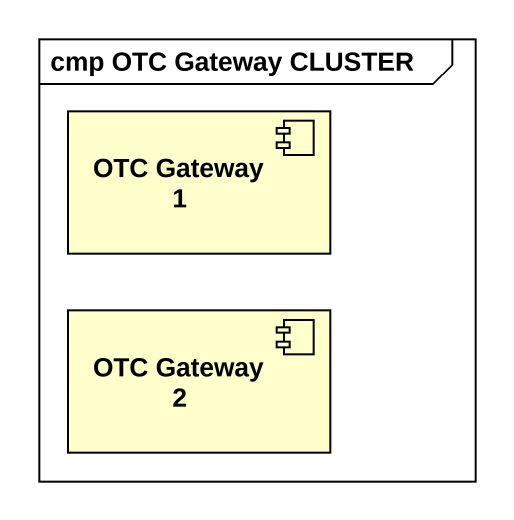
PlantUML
@startuml
mainframe cmp OTC Gateway CLUSTER
component "OTC Gateway 1" as OTC_Gateway_1
component "OTC Gateway 2" as OTC_Gateway_2
@enduml
